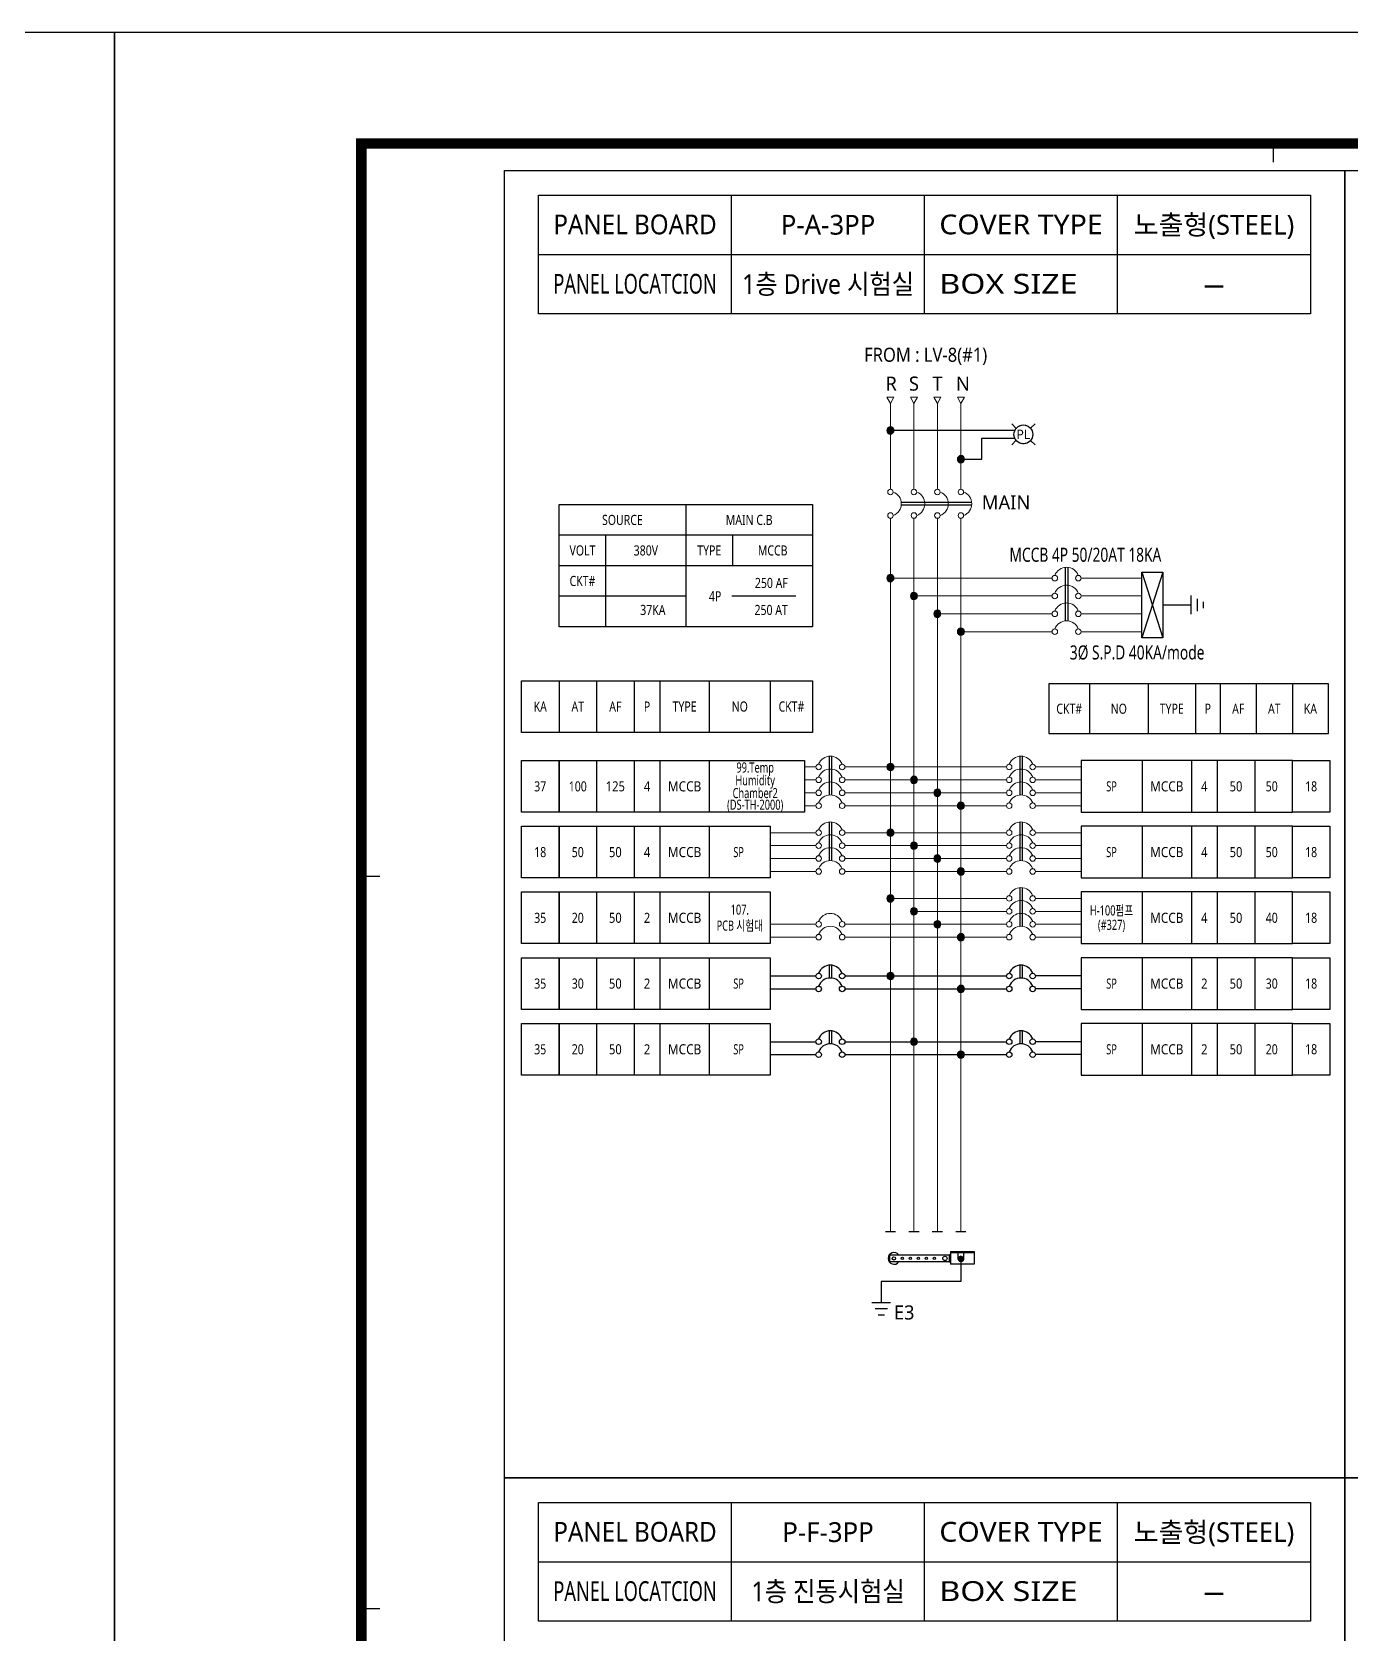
# Model space of a CAD drawing. Header units: millimetres. Extents: x 0 to 1009200, y -237600 to 28708.
# Drawn here: x 333300 to 382982, y -60354 to 0 of the extents above; entities that cross this region are included whole.
import ezdxf
from ezdxf.enums import TextEntityAlignment as Align

# ---------------------------------------------------------------- set-up
doc = ezdxf.new("R2010")
doc.units = ezdxf.units.MM
doc.header["$LTSCALE"] = 1000
for name, color, linetype in [('arch', 8, 'Continuous'), ('SYM', 3, 'Continuous'), ('TEXT', 3, 'Continuous'), ('XR-SHEET-SHT', 5, 'Continuous')]:
    doc.layers.add(name, color=color, linetype=linetype)
doc.layers.add('XR-SHEET-TEMP', color=171, linetype='Continuous', plot=False)
doc.styles.add('GHS', font='malgun.ttf')

# ---------------------------------------------------------------- blocks, each defined once
blk = doc.blocks.new('XR-FORM-EE', base_point=(461, 408))
at = {"layer": 'XR-SHEET-SHT', "color": 5}
blk.add_lwpolyline([(0, 118800), (168200, 118800), (168200, 0), (0, 0)], close=True, dxfattribs=at)
at = {"layer": 'XR-SHEET-SHT', "color": 5, "const_width": 400}
blk.add_lwpolyline([(9300, 114600), (163900, 114600), (163900, 4200), (9300, 4200)], close=True, dxfattribs=at)
at = {"layer": 'XR-SHEET-TEMP'}
for p, q in [((43650, 114600), (43650, 113900)), ((9300, 87000), (10000, 87000)), ((9300, 59400), (10000, 59400))]:
    blk.add_line(p, q, dxfattribs=at)
blk = doc.blocks.new('HH7')
at = {"layer": 'SYM'}
blk.add_hatch(color=256, dxfattribs=at).paths.add_polyline_path([(50, 50, 1), (-50, 50, 1)])
blk.add_circle((0, 50), 50, dxfattribs=at)

msp = doc.modelspace()

# ---------------------------------------------------------------- linework, layer by layer
at = {"lineweight": 18}
for p, q in [((365635, -13989, 0), (365635, -17227, 0)), ((366520, -13989, 0), (366520, -17227, 0)), ((367404, -13989, 0), (367404, -17227, 0)), ((365635, -18318, 0), (365635, -19502, 0)), ((366520, -18318, 0), (366520, -19502, 0)), ((367404, -18318, 0), (367404, -19502, 0)), ((371724, -20575, 0), (365635, -20575, 0)), ((372815, -20575, 0), (375104, -20575, 0)), ((371724, -21247, 0), (366520, -21247, 0)), ((375104, -21247, 0), (372815, -21247, 0)), ((375104, -21247, 0), (372816, -21247, 0)), ((371724, -21919, 0), (367404, -21919, 0)), ((375104, -21919, 0), (372816, -21919, 0)), ((371724, -22592, 0), (368289, -22592, 0)), ((375104, -22592, 0), (372815, -22592, 0)), ((362399, -27690), (362827, -27690, 0)), ((363918, -27690, 0), (370006, -27690)), ((371097, -27690), (372814, -27690)), ((362399, -28176), (362827, -28176, 0)), ((366520, -28176, 0), (363918, -28176, 0)), ((363918, -28176, 0), (370006, -28176)), ((371097, -28176), (372814, -28176)), ((362399, -28663), (362827, -28663, 0)), ((367404, -28663, 0), (363918, -28663, 0)), ((363918, -28663, 0), (370006, -28663)), ((371097, -28663), (372814, -28663)), ((362399, -29149), (362827, -29149, 0)), ((368289, -29149, 0), (363918, -29149, 0)), ((363918, -29149, 0), (370006, -29149)), ((371097, -29149), (372814, -29149)), ((361110, -30166, 0), (362827, -30166, 0)), ((363918, -30166, 0), (370006, -30166)), ((371097, -30166), (372814, -30166)), ((361110, -30653, 0), (362827, -30653, 0)), ((366520, -30653, 0), (363918, -30653, 0)), ((363918, -30653, 0), (370006, -30653)), ((371097, -30653), (372814, -30653)), ((361110, -31139, 0), (362827, -31139, 0)), ((367404, -31139, 0), (363918, -31139, 0)), ((363918, -31139, 0), (370006, -31139)), ((371097, -31139), (372814, -31139)), ((361110, -31626, 0), (362827, -31626, 0)), ((368289, -31626, 0), (363918, -31626, 0)), ((363918, -31626, 0), (370006, -31626)), ((371097, -31626), (372814, -31626)), ((365503, -32643), (370006, -32643)), ((366387, -33129), (370006, -33129)), ((371097, -32643), (372814, -32643)), ((371097, -33129), (372814, -33129)), ((361110, -33616), (362827, -33616)), ((363918, -33616), (370006, -33616)), ((371097, -33616), (372814, -33616)), ((361110, -34102), (362827, -34102)), ((363918, -34102), (370006, -34102)), ((371097, -34102), (372814, -34102))]:
    msp.add_line(p, q, dxfattribs=at)
for p, q in [((370318, -15016, 0), (365635, -15016, 0)), ((370205, -14765, 0), (370375, -14935, 0)), ((371084, -14760, 0), (370916, -14928, 0)), ((370205, -15551, 0), (370375, -15380, 0)), ((371084, -15555, 0), (370916, -15388, 0)), ((357926, -17806, 0), (357926, -22405, 0)), ((368695, -17725, 0), (366043, -17725, 0)), ((368695, -17820, 0), (366043, -17820, 0)), ((362702, -18956, 0), (353150, -18956, 0)), ((354918, -22405, 0), (354918, -18956, 0)), ((359694, -20106, 0), (359694, -18956, 0)), ((362702, -20106, 0), (353150, -20106, 0)), ((372222, -20168, 0), (372222, -22185, 0)), ((372318, -20168, 0), (372318, -22185, 0)), ((375900, -20345, 0), (375104, -22822, 0)), ((375104, -20345, 0), (375900, -22822, 0)), ((357926, -21255, 0), (353150, -21255, 0)), ((362068, -21255, 0), (359660, -21255, 0)), ((375900, -21583, 0), (376964, -21583, 0)), ((376964, -21934, 0), (376964, -21232, 0)), ((377198, -21817, 0), (377198, -21349, 0)), ((377432, -21700, 0), (377432, -21466, 0)), ((353150, -24439, 0), (353150, -26385, 0)), ((354565, -24439, 0), (354565, -26385, 0)), ((355980, -24439, 0), (355980, -26385, 0)), ((356953, -24439, 0), (356953, -26385, 0)), ((358810, -24439, 0), (358810, -26385, 0)), ((361110, -24439, 0), (361110, -26385, 0)), ((373133, -24560, 0), (373133, -26428, 0)), ((375340, -24560, 0), (375340, -26428, 0)), ((377124, -24560, 0), (377124, -26428, 0)), ((378058, -24560, 0), (378058, -26428, 0)), ((379416, -24560, 0), (379416, -26428, 0)), ((380775, -24560, 0), (380775, -26428, 0)), ((354565, -27447, 0), (354565, -29392, 0)), ((355980, -27447, 0), (355980, -29392, 0)), ((356953, -27447, 0), (356953, -29392, 0)), ((358810, -27447, 0), (358810, -29392, 0)), ((363325, -27283, 0), (363325, -28742, 0)), ((363420, -27283, 0), (363420, -28742, 0)), ((370504, -27283), (370504, -28742)), ((370599, -27283), (370599, -28742)), ((375114, -27447, 0), (375114, -29392, 0)), ((376971, -27447, 0), (376971, -29392, 0)), ((377944, -27447, 0), (377944, -29392, 0)), ((379359, -27447, 0), (379359, -29392, 0)), ((354565, -29923, 0), (354565, -31869, 0)), ((355980, -29923, 0), (355980, -31869, 0)), ((356953, -29923, 0), (356953, -31869, 0)), ((358810, -29923, 0), (358810, -31869, 0)), ((363325, -29759, 0), (363325, -31219, 0)), ((363420, -29759, 0), (363420, -31219, 0)), ((370504, -29759), (370504, -31219)), ((370599, -29759), (370599, -31219)), ((375114, -29923, 0), (375114, -31869, 0)), ((376971, -29923, 0), (376971, -31869, 0)), ((377944, -29923, 0), (377944, -31869, 0)), ((379359, -29923, 0), (379359, -31869, 0)), ((354565, -32399), (354565, -34345)), ((355980, -32399), (355980, -34345)), ((356953, -32399), (356953, -34345)), ((358810, -32399), (358810, -34345)), ((370504, -32236), (370504, -33695)), ((370599, -32236), (370599, -33695)), ((375114, -32399, 0), (375114, -34345, 0)), ((376971, -32399, 0), (376971, -34345, 0)), ((377944, -32399, 0), (377944, -34345, 0)), ((379359, -32399, 0), (379359, -34345, 0)), ((354565, -34876, 0), (354565, -36822, 0)), ((355980, -34876, 0), (355980, -36822, 0)), ((356953, -34876, 0), (356953, -36822, 0)), ((358810, -34876, 0), (358810, -36822, 0)), ((375114, -34876, 0), (375114, -36822, 0)), ((376971, -34876, 0), (376971, -36822, 0)), ((377944, -34876, 0), (377944, -36822, 0)), ((379359, -34876, 0), (379359, -36822, 0)), ((361110, -35564, 0), (362827, -35564, 0)), ((363325, -35157, 0), (363325, -35644, 0)), ((363420, -35157, 0), (363420, -35644, 0)), ((363918, -35564, 0), (370006, -35564, 0)), ((370504, -35157, 0), (370504, -35644, 0)), ((370599, -35157, 0), (370599, -35644, 0)), ((372814, -35564, 0), (371097, -35564, 0)), ((361110, -36051, 0), (362827, -36051, 0)), ((363918, -36051, 0), (370006, -36051, 0)), ((372814, -36051, 0), (371097, -36051, 0)), ((354565, -37352, 0), (354565, -39298, 0)), ((355980, -37352, 0), (355980, -39298, 0)), ((356953, -37352, 0), (356953, -39298, 0)), ((358810, -37352, 0), (358810, -39298, 0)), ((375114, -37352, 0), (375114, -39298, 0)), ((376971, -37352, 0), (376971, -39298, 0)), ((377944, -37352, 0), (377944, -39298, 0)), ((379359, -37352, 0), (379359, -39298, 0)), ((363325, -37634, 0), (363325, -38120, 0)), ((363420, -37634, 0), (363420, -38120, 0)), ((370504, -37634, 0), (370504, -38120, 0)), ((370599, -37634, 0), (370599, -38120, 0)), ((361110, -38041, 0), (362827, -38041, 0)), ((361110, -38527, 0), (362827, -38527, 0)), ((363918, -38041, 0), (370006, -38041, 0)), ((363918, -38527, 0), (370006, -38527, 0)), ((372814, -38041, 0), (371097, -38041, 0)), ((372814, -38527, 0), (371097, -38527, 0)), ((365444, -45196), (365826, -45196)), ((366329, -45196), (366711, -45196)), ((367213, -45196), (367595, -45196)), ((368098, -45196), (368480, -45196)), ((365600, -46072), (367864, -46072)), ((365600, -46072), (365600, -46338)), ((367864, -46338), (365600, -46338)), ((367900, -46072), (367864, -46072)), ((367864, -46338), (367864, -46072)), ((367864, -46338), (367900, -46338)), ((367900, -45948), (368784, -45948)), ((367900, -45948), (367900, -46426)), ((367900, -45984), (368784, -45984)), ((368784, -46426), (367900, -46426)), ((368174, -45984), (368174, -46205)), ((368252, -46200), (368252, -46210)), ((368252, -46200), (368278, -46200)), ((368252, -46210), (368278, -46210)), ((368283, -46168), (368283, -46194)), ((368283, -46168), (368294, -46168)), ((368283, -46216), (368283, -46242)), ((368283, -46242), (368294, -46242)), ((368294, -46168), (368294, -46194)), ((368294, -46216), (368294, -46242)), ((368299, -46200), (368326, -46200)), ((368299, -46210), (368326, -46210)), ((368326, -46200), (368326, -46210)), ((368404, -46205), (368404, -45984)), ((368784, -45948), (368784, -46426)), ((364938, -47861, 0), (365640, -47861, 0)), ((365055, -48095, 0), (365523, -48095, 0)), ((365172, -48329, 0), (365406, -48329, 0))]:
    msp.add_line(p, q)
for points in [[(365635, -13989), (365768, -13759), (365503, -13759)], [(366520, -13989), (366652, -13759), (366387, -13759)], [(367404, -13989), (367537, -13759), (367272, -13759)], [(368289, -13989), (368421, -13759), (368156, -13759)]]:
    msp.add_lwpolyline(points, close=True, dxfattribs=at)
for points in [[(368289, -17227), (368289, -13989)], [(368289, -19502), (368289, -18318)], [(365635, -45196), (365635, -19502)], [(366520, -45196), (366520, -19502)], [(367404, -45196), (367404, -19502)], [(368289, -45196), (368289, -19502)]]:
    msp.add_lwpolyline(points, dxfattribs=at)
at = {"const_width": 35.4}
for points in [[(370205, -14765), (370375, -14935)], [(370916, -14928), (371084, -14760)], [(370205, -15551), (370375, -15380)], [(370916, -15388), (371084, -15555)]]:
    msp.add_lwpolyline(points, dxfattribs=at)
msp.add_lwpolyline([(370642, -14804, -1), (370642, -15512, -1), (370642, -14804)], format="xyb", dxfattribs=at)
for points in [[(368289, -16095), (369082, -16095), (369082, -15299), (370318, -15299)], [(368289, -46205), (368289, -47070), (365289, -47070), (365289, -47861)]]:
    msp.add_lwpolyline(points)
for points in [[(353150, -17806), (362702, -17806), (362702, -22405), (353150, -22405)], [(375104, -20345), (375900, -20345), (375900, -22822), (375104, -22822)], [(351734, -24439), (362702, -24439), (362702, -26385), (351734, -26385)], [(382133, -24560), (371605, -24560), (371605, -26428), (382133, -26428)], [(351734, -27447), (353150, -27447), (353150, -29392), (351734, -29392)], [(353150, -27447), (362399, -27447), (362399, -29392), (353150, -29392)], [(380775, -27447), (372814, -27447), (372814, -29392), (380775, -29392)], [(380775, -27447), (382190, -27447), (382190, -29392), (380775, -29392)], [(351734, -29923), (353150, -29923), (353150, -31869), (351734, -31869)], [(353150, -29923), (361110, -29923), (361110, -31869), (353150, -31869)], [(380775, -29923), (372814, -29923), (372814, -31869), (380775, -31869)], [(380775, -29923), (382190, -29923), (382190, -31869), (380775, -31869)], [(351734, -32399), (353150, -32399), (353150, -34345), (351734, -34345)], [(353150, -32399), (361110, -32399), (361110, -34345), (353150, -34345)], [(380775, -32399), (372814, -32399), (372814, -34345), (380775, -34345)], [(380775, -32399), (382190, -32399), (382190, -34345), (380775, -34345)], [(368362, -46163), (368289, -46120), (368215, -46163), (368215, -46247), (368289, -46290), (368362, -46247)]]:
    msp.add_lwpolyline(points, close=True)
at = {"elevation": 0}
for points in [[(351734, -34876), (353150, -34876), (353150, -36822), (351734, -36822)], [(353150, -34876), (361110, -34876), (361110, -36822), (353150, -36822)], [(380775, -34876), (372814, -34876), (372814, -36822), (380775, -36822)], [(380775, -34876), (382190, -34876), (382190, -36822), (380775, -36822)], [(351734, -37352), (353150, -37352), (353150, -39298), (351734, -39298)], [(353150, -37352), (361110, -37352), (361110, -39298), (353150, -39298)], [(380775, -37352), (372814, -37352), (372814, -39298), (380775, -39298)], [(380775, -37352), (382190, -37352), (382190, -39298), (380775, -39298)]]:
    msp.add_lwpolyline(points, close=True, dxfattribs=at)
for centre, radius in [((370642, -15158, 0), 354), ((362930, -35564, 0), 104), ((363815, -35564, 0), 104), ((370109, -35564, 0), 104), ((370994, -35564, 0), 104), ((362930, -36051, 0), 104), ((363815, -36051, 0), 104), ((370109, -36051, 0), 104), ((370994, -36051, 0), 104), ((362930, -38041, 0), 104), ((363815, -38041, 0), 104), ((370109, -38041, 0), 104), ((370994, -38041, 0), 104), ((362930, -38527, 0), 104), ((363815, -38527, 0), 104), ((370109, -38527, 0), 104), ((370994, -38527, 0), 104), ((365768, -46205), 61.9), ((366086, -46205), 44.2), ((366387, -46205), 44.2), ((366688, -46205), 44.2), ((366989, -46205), 44.2), ((367289, -46205), 44.2), ((367687, -46205), 79.6), ((368289, -46205), 67), ((368289, -46205), 59.2)]:
    msp.add_circle(centre, radius)
at = {"lineweight": 18}
for centre in [(365635, -17330, 0), (366520, -17330, 0), (367404, -17330, 0), (368289, -17330, 0), (365635, -18215, 0), (366520, -18215, 0), (367404, -18215, 0), (368289, -18215, 0), (371828, -20575, 0), (372712, -20575, 0), (371828, -21247, 0), (372712, -21247, 0), (371828, -21919, 0), (372712, -21919, 0), (371828, -22592, 0), (372712, -22592, 0), (362930, -27690, 0), (363815, -27690, 0), (370109, -27690), (370994, -27690), (362930, -28176, 0), (363815, -28176, 0), (370109, -28176), (370994, -28176), (362930, -28663, 0), (363815, -28663, 0), (370109, -28663), (370994, -28663), (362930, -29149, 0), (363815, -29149, 0), (370109, -29149), (370994, -29149), (362930, -30166, 0), (363815, -30166, 0), (370109, -30166), (370994, -30166), (362930, -30653, 0), (363815, -30653, 0), (370109, -30653), (370994, -30653), (362930, -31139, 0), (363815, -31139, 0), (370109, -31139), (370994, -31139), (362930, -31626, 0), (363815, -31626, 0), (370109, -31626), (370994, -31626), (370109, -32643), (370994, -32643), (370109, -33129), (370994, -33129), (362930, -33616), (363815, -33616), (370109, -33616), (370994, -33616), (362930, -34102), (363815, -34102), (370109, -34102), (370994, -34102)]:
    msp.add_circle(centre, 104, dxfattribs=at)
for centre, start, end in [((365572, -17772, 0), 290.69882, 69.30118), ((366456, -17772, 0), 290.69882, 69.30118), ((367341, -17772, 0), 290.69882, 69.30118), ((368225, -17772, 0), 290.69882, 69.30118), ((372270, -20639, 0), 20.69882, 159.30118), ((372270, -21311, 0), 20.69882, 159.30118), ((372270, -21983, 0), 20.69882, 159.30118), ((372270, -22655, 0), 20.69882, 159.30118), ((363372, -27753, 0), 20.69882, 159.30118), ((370552, -27753), 20.69882, 159.30118), ((363372, -28240, 0), 20.69882, 159.30118), ((363372, -28726, 0), 20.69882, 159.30118), ((370552, -28240), 20.69882, 159.30118), ((370552, -28726), 20.69882, 159.30118), ((363372, -29213, 0), 20.69882, 159.30118), ((370552, -29213), 20.69882, 159.30118), ((363372, -30230, 0), 20.69882, 159.30118), ((370552, -30230), 20.69882, 159.30118), ((363372, -30716, 0), 20.69882, 159.30118), ((363372, -31203, 0), 20.69882, 159.30118), ((370552, -30716), 20.69882, 159.30118), ((370552, -31203), 20.69882, 159.30118), ((363372, -31689, 0), 20.69882, 159.30118), ((370552, -31689), 20.69882, 159.30118), ((370552, -32706), 20.69882, 159.30118), ((370552, -33193), 20.69882, 159.30118), ((363372, -33679), 20.69882, 159.30118), ((363372, -34166), 20.69882, 159.30118), ((370552, -33679), 20.69882, 159.30118), ((370552, -34166), 20.69882, 159.30118)]:
    msp.add_arc(centre, 473, start, end, dxfattribs=at)
for centre, radius, start, end in [((363372, -35628, 0), 473, 20.69882, 159.30118), ((370552, -35628, 0), 473, 20.69882, 159.30118), ((363372, -36114, 0), 473, 20.69882, 159.30118), ((370552, -36114, 0), 473, 20.69882, 159.30118), ((363372, -38104, 0), 473, 20.69882, 159.30118), ((370552, -38104, 0), 473, 20.69882, 159.30118), ((363372, -38591, 0), 473, 20.69882, 159.30118), ((370552, -38591, 0), 473, 20.69882, 159.30118), ((365768, -46205), 221, 36.8699, 323.1301), ((368289, -46205), 115, 180, 0), ((368278, -46194), 5.28, 270, 0), ((368278, -46216), 5.28, 0, 90), ((368299, -46194), 5.28, 180, 270), ((368299, -46216), 5.28, 90, 180)]:
    msp.add_arc(centre, radius, start, end)
at = {"layer": 'SYM', "color": 6}
for p, q in [((359649, -10612, 0), (359649, -6144, 0)), ((366919, -10612, 0), (366919, -6144, 0)), ((374189, -10612, 0), (374189, -6144, 0)), ((352380, -8378, 0), (381458, -8378, 0)), ((351092, -54469), (382746, -54469)), ((359649, -59868, 0), (359649, -55400, 0)), ((366919, -59868, 0), (366919, -55400, 0)), ((374189, -59868, 0), (374189, -55400, 0)), ((352380, -57634, 0), (381458, -57634, 0))]:
    msp.add_line(p, q, dxfattribs=at)
for points in [[(351092, -5213), (382746, -5213), (382746, -54469), (351092, -54469)], [(351092, -5213), (382746, -5213), (382746, -54469), (351092, -54469)], [(382746, -5213), (414400, -5213), (414400, -54469), (382746, -54469)], [(382746, -5213), (414400, -5213), (414400, -54469), (382746, -54469)], [(352380, -6144), (381458, -6144), (381458, -10612), (352380, -10612)], [(351092, -54469), (382746, -54469), (382746, -106521), (351092, -106521)], [(351092, -54469), (382746, -54469), (382746, -106521), (351092, -106521)], [(382746, -54469), (414400, -54469), (414400, -106521), (382746, -106521)], [(352380, -55400), (381458, -55400), (381458, -59868), (352380, -59868)]]:
    msp.add_lwpolyline(points, close=True, dxfattribs=at)

# ---------------------------------------------------------------- block references
for p, xscale, yscale, zscale, rotation in [((365768, -15012, 0), -2.653349145397245, 2.653349145397245, 2.653349143080567, 89.9999999999992), ((368421, -16095, 0), -2.653349145397245, 2.653349145397245, 2.653349143080567, 89.9999999999992), ((365768, -20575, 0), -2.653349869803625, 2.653349869803625, 2.653349867486946, 89.99999999999937), ((366652, -21247, 0), -2.653349869803625, 2.653349869803625, 2.653349867486946, 89.99999999999937), ((367537, -21919, 0), -2.653349869803625, 2.653349869803625, 2.653349867486946, 89.99999999999937), ((368421, -22592, 0), -2.653349869803625, 2.653349869803625, 2.653349867486946, 89.99999999999937), ((365768, -27690, 0), -2.653349145397245, 2.653349145397245, 2.65334914292484, 89.9999999999992), ((366652, -28176, 0), -2.653349145397245, 2.653349145397245, 2.65334914292484, 89.9999999999992), ((367537, -28663, 0), -2.653349145397245, 2.653349145397245, 2.65334914292484, 89.9999999999992), ((368421, -29149, 0), -2.653349145397245, 2.653349145397245, 2.65334914292484, 89.9999999999992), ((365768, -30166, 0), -2.653349145397245, 2.653349145397245, 2.65334914292484, 89.9999999999992), ((366652, -30653, 0), -2.653349145397245, 2.653349145397245, 2.65334914292484, 89.9999999999992), ((367537, -31139, 0), -2.653349145397245, 2.653349145397245, 2.65334914292484, 89.9999999999992), ((368421, -31626, 0), -2.653349145397245, 2.653349145397245, 2.65334914292484, 89.9999999999992), ((365768, -32643, 0), -2.653349145397245, 2.653349145397245, 2.65334914292484, 89.9999999999992), ((366652, -33129, 0), -2.653349145397245, 2.653349145397245, 2.65334914292484, 89.9999999999992), ((367537, -33616, 0), -2.653349145397245, 2.653349145397245, 2.65334914292484, 89.9999999999992), ((368421, -34102, 0), -2.653349145397245, 2.653349145397245, 2.65334914292484, 89.9999999999992), ((365768, -35564, 0), -2.653349145397245, 2.653349145397245, 2.65334914292484, 89.9999999999992), ((368421, -36051, 0), -2.653349145397245, 2.653349145397245, 2.65334914292484, 89.9999999999992), ((366652, -38041, 0), -2.653349145397245, 2.653349145397245, 2.65334914292484, 89.9999999999992), ((368421, -38527, 0), -2.653349145397245, 2.653349145397245, 2.65334914292484, 89.9999999999992)]:
    msp.add_blockref('HH7', p, dxfattribs=dict(xscale=xscale, yscale=yscale, zscale=zscale, rotation=rotation))
at = {"layer": 'arch'}
for p in [(168661, -118392), (336861, -118392)]:
    msp.add_blockref('XR-FORM-EE', p, dxfattribs=at)

# ---------------------------------------------------------------- texts
at = {"style": 'GHS'}
for s, height, width, p in [('FROM : LV-8(#1)', 530.67, 0.9, (366962, -12214)), ('SOURCE', 380, 0.8, (355538, -18381)), ('MAIN C.B', 380, 0.8, (360314, -18381)), ('VOLT', 380, 0.8, (354034, -19531)), ('380V', 380, 0.8, (356422, -19531)), ('TYPE', 380, 0.8, (358810, -19531)), ('MCCB', 380, 0.8, (361198, -19531)), ('CKT#', 380, 0.8, (354034, -20681)), ('4P', 380, 0.8, (359031, -21255)), ('KA', 380, 0.8, (352442, -25412)), ('AT', 380, 0.8, (353857, -25412)), ('AF', 380, 0.8, (355272, -25412)), ('P', 380, 0.8, (356466, -25412)), ('TYPE', 380, 0.8, (357881, -25412)), ('NO', 380, 0.8, (359960, -25412)), ('CKT#', 380, 0.8, (361906, -25412)), ('CKT#', 380, 0.8, (372369, -25494)), ('NO', 380, 0.8, (374237, -25494)), ('TYPE', 380, 0.8, (376232, -25494)), ('P', 380, 0.8, (377591, -25494)), ('AF', 380, 0.8, (378737, -25494)), ('AT', 380, 0.8, (380095, -25494)), ('KA', 380, 0.8, (381454, -25494)), ('99.Temp', 380, 0.7, (360540, -27770)), ('37', 380, 0.8, (352442, -28419)), ('100', 380, 0.8, (353857, -28419)), ('125', 380, 0.85, (355272, -28419)), ('4', 380, 0.85, (356466, -28419)), ('MCCB', 380, 0.9, (357881, -28419)), ('Humidity', 380, 0.7, (360540, -28241)), ('SP', 380, 0.7, (373964, -28419)), ('MCCB', 380, 0.9, (376043, -28419)), ('4', 380, 0.85, (377458, -28419)), ('50', 380, 0.85, (378652, -28419)), ('50', 380, 0.8, (379998, -28419)), ('18', 380, 0.8, (381482, -28419)), ('(DS-TH-2000)', 380, 0.7, (360540, -29149)), ('Chamber2', 380, 0.7, (360540, -28663)), ('18', 380, 0.8, (352442, -30896)), ('50', 380, 0.8, (353857, -30896)), ('50', 380, 0.85, (355272, -30896)), ('4', 380, 0.85, (356466, -30896)), ('MCCB', 380, 0.9, (357881, -30896)), ('SP ', 380, 0.7, (359960, -30896)), ('SP', 380, 0.7, (373964, -30896)), ('MCCB', 380, 0.9, (376043, -30896)), ('4', 380, 0.85, (377458, -30896)), ('50', 380, 0.85, (378652, -30896)), ('50', 380, 0.8, (379998, -30896)), ('18', 380, 0.8, (381482, -30896)), ('35', 380, 0.8, (352442, -33372)), ('20', 380, 0.8, (353857, -33372)), ('50', 380, 0.85, (355272, -33372)), ('2', 380, 0.85, (356466, -33372)), ('MCCB', 380, 0.9, (357881, -33372)), ('107.', 380, 0.7, (359960, -33066)), ('H-100펌프', 380, 0.7, (373964, -33088)), ('MCCB', 380, 0.9, (376043, -33372)), ('4', 380, 0.85, (377458, -33372)), ('50', 380, 0.85, (378652, -33372)), ('40', 380, 0.8, (379998, -33372)), ('18', 380, 0.8, (381482, -33372)), ('PCB 시험대', 380, 0.7, (359960, -33659)), ('(#327)', 380, 0.7, (373964, -33675)), ('35', 380, 0.8, (352442, -35849, 0)), ('30', 380, 0.8, (353857, -35849, 0)), ('50', 380, 0.85, (355272, -35849, 0)), ('2', 380, 0.85, (356466, -35849, 0)), ('MCCB', 380, 0.9, (357881, -35849, 0)), ('SP ', 380, 0.7, (359960, -35849, 0)), ('SP', 380, 0.7, (373964, -35849, 0)), ('MCCB', 380, 0.9, (376043, -35849, 0)), ('2', 380, 0.85, (377458, -35849, 0)), ('50', 380, 0.85, (378652, -35849, 0)), ('30', 380, 0.8, (379998, -35849, 0)), ('18', 380, 0.8, (381482, -35849, 0)), ('35', 380, 0.8, (352442, -38325, 0)), ('20', 380, 0.8, (353857, -38325, 0)), ('50', 380, 0.85, (355272, -38325, 0)), ('2', 380, 0.85, (356466, -38325, 0)), ('MCCB', 380, 0.9, (357881, -38325, 0)), ('SP ', 380, 0.7, (359960, -38325, 0)), ('SP', 380, 0.7, (373964, -38325, 0)), ('MCCB', 380, 0.9, (376043, -38325, 0)), ('2', 380, 0.85, (377458, -38325, 0)), ('50', 380, 0.85, (378652, -38325, 0)), ('20', 380, 0.8, (379998, -38325, 0)), ('18', 380, 0.8, (381482, -38325, 0))]:
    msp.add_text(s, height=height, dxfattribs=dict(at, width=width)).set_placement(p, align=Align.MIDDLE)
for s, height, p in [('R', 531, (365446, -13511)), ('S', 531, (366331, -13511)), ('T', 531, (367215, -13511)), ('N', 531, (368100, -13511)), ('MAIN', 530.7, (369078, -17987)), ('E3', 530.7, (365762, -48506))]:
    msp.add_text(s, height=height, dxfattribs=at).set_placement(p)
msp.add_text('PL', height=353.8, dxfattribs=at).set_placement((370642, -15158), align=Align.MIDDLE)
at = {"style": 'GHS', "width": 0.75}
for s, p in [('MCCB 4P 50/20AT 18KA', (370119, -19959)), ('3Ø S.P.D 40KA/mode', (372391, -23640))]:
    msp.add_text(s, height=530.67, dxfattribs=at).set_placement(p)
at = {"style": 'GHS', "width": 0.8}
for s, p in [('250 AF', (361770, -20946)), ('37KA', (357161, -21963)), ('250 AT', (361770, -21963))]:
    msp.add_text(s, height=380, dxfattribs=at).set_placement(p, align=Align.RIGHT)
at = {"layer": 'TEXT', "style": 'GHS'}
for s, width, p, p2 in [('PANEL BOARD', 0.888152, (352938, -7621, 0), (359091, -7621, 0)), ('COVER TYPE', 1.040535, (367478, -7621, 0), (373630, -7621, 0)), ('PANEL LOCATCION', 0.66966, (352938, -9856, 0), (359091, -9856, 0)), ('BOX SIZE   ', 1.125168, (367478, -9856, 0), (373630, -9856, 0)), ('PANEL BOARD', 0.888152, (352938, -56877, 0), (359091, -56877, 0)), ('COVER TYPE', 1.040535, (367478, -56877, 0), (373630, -56877, 0)), ('PANEL LOCATCION', 0.66966, (352938, -59111, 0), (359091, -59111, 0)), ('BOX SIZE   ', 1.125168, (367478, -59111, 0), (373630, -59111, 0))]:
    msp.add_text(s, height=744.8, dxfattribs=dict(at, width=width)).set_placement(p, p2, align=Align.FIT)
for s, p in [('P-A-3PP', (363284, -7261, 0)), ('노출형(STEEL)', (377824, -7261, 0)), ('노출형(STEEL)', (377824, -56517, 0)), ('P-F-3PP', (363284, -56517, 0))]:
    msp.add_text(s, height=744.8, dxfattribs=at).set_placement(p, align=Align.MIDDLE_CENTER)
for s, height, width, p in [('1층 Drive 시험실', 744.8, 0.9, (363284, -9495, 0)), ('-', 745, 3, (377824, -9495, 0)), ('1층 진동시험실', 744.8, 0.9, (363284, -58751, 0)), ('-', 745, 3, (377824, -58751, 0))]:
    msp.add_text(s, height=height, dxfattribs=dict(at, width=width)).set_placement(p, align=Align.MIDDLE_CENTER)

doc.saveas('drawing.dxf')
